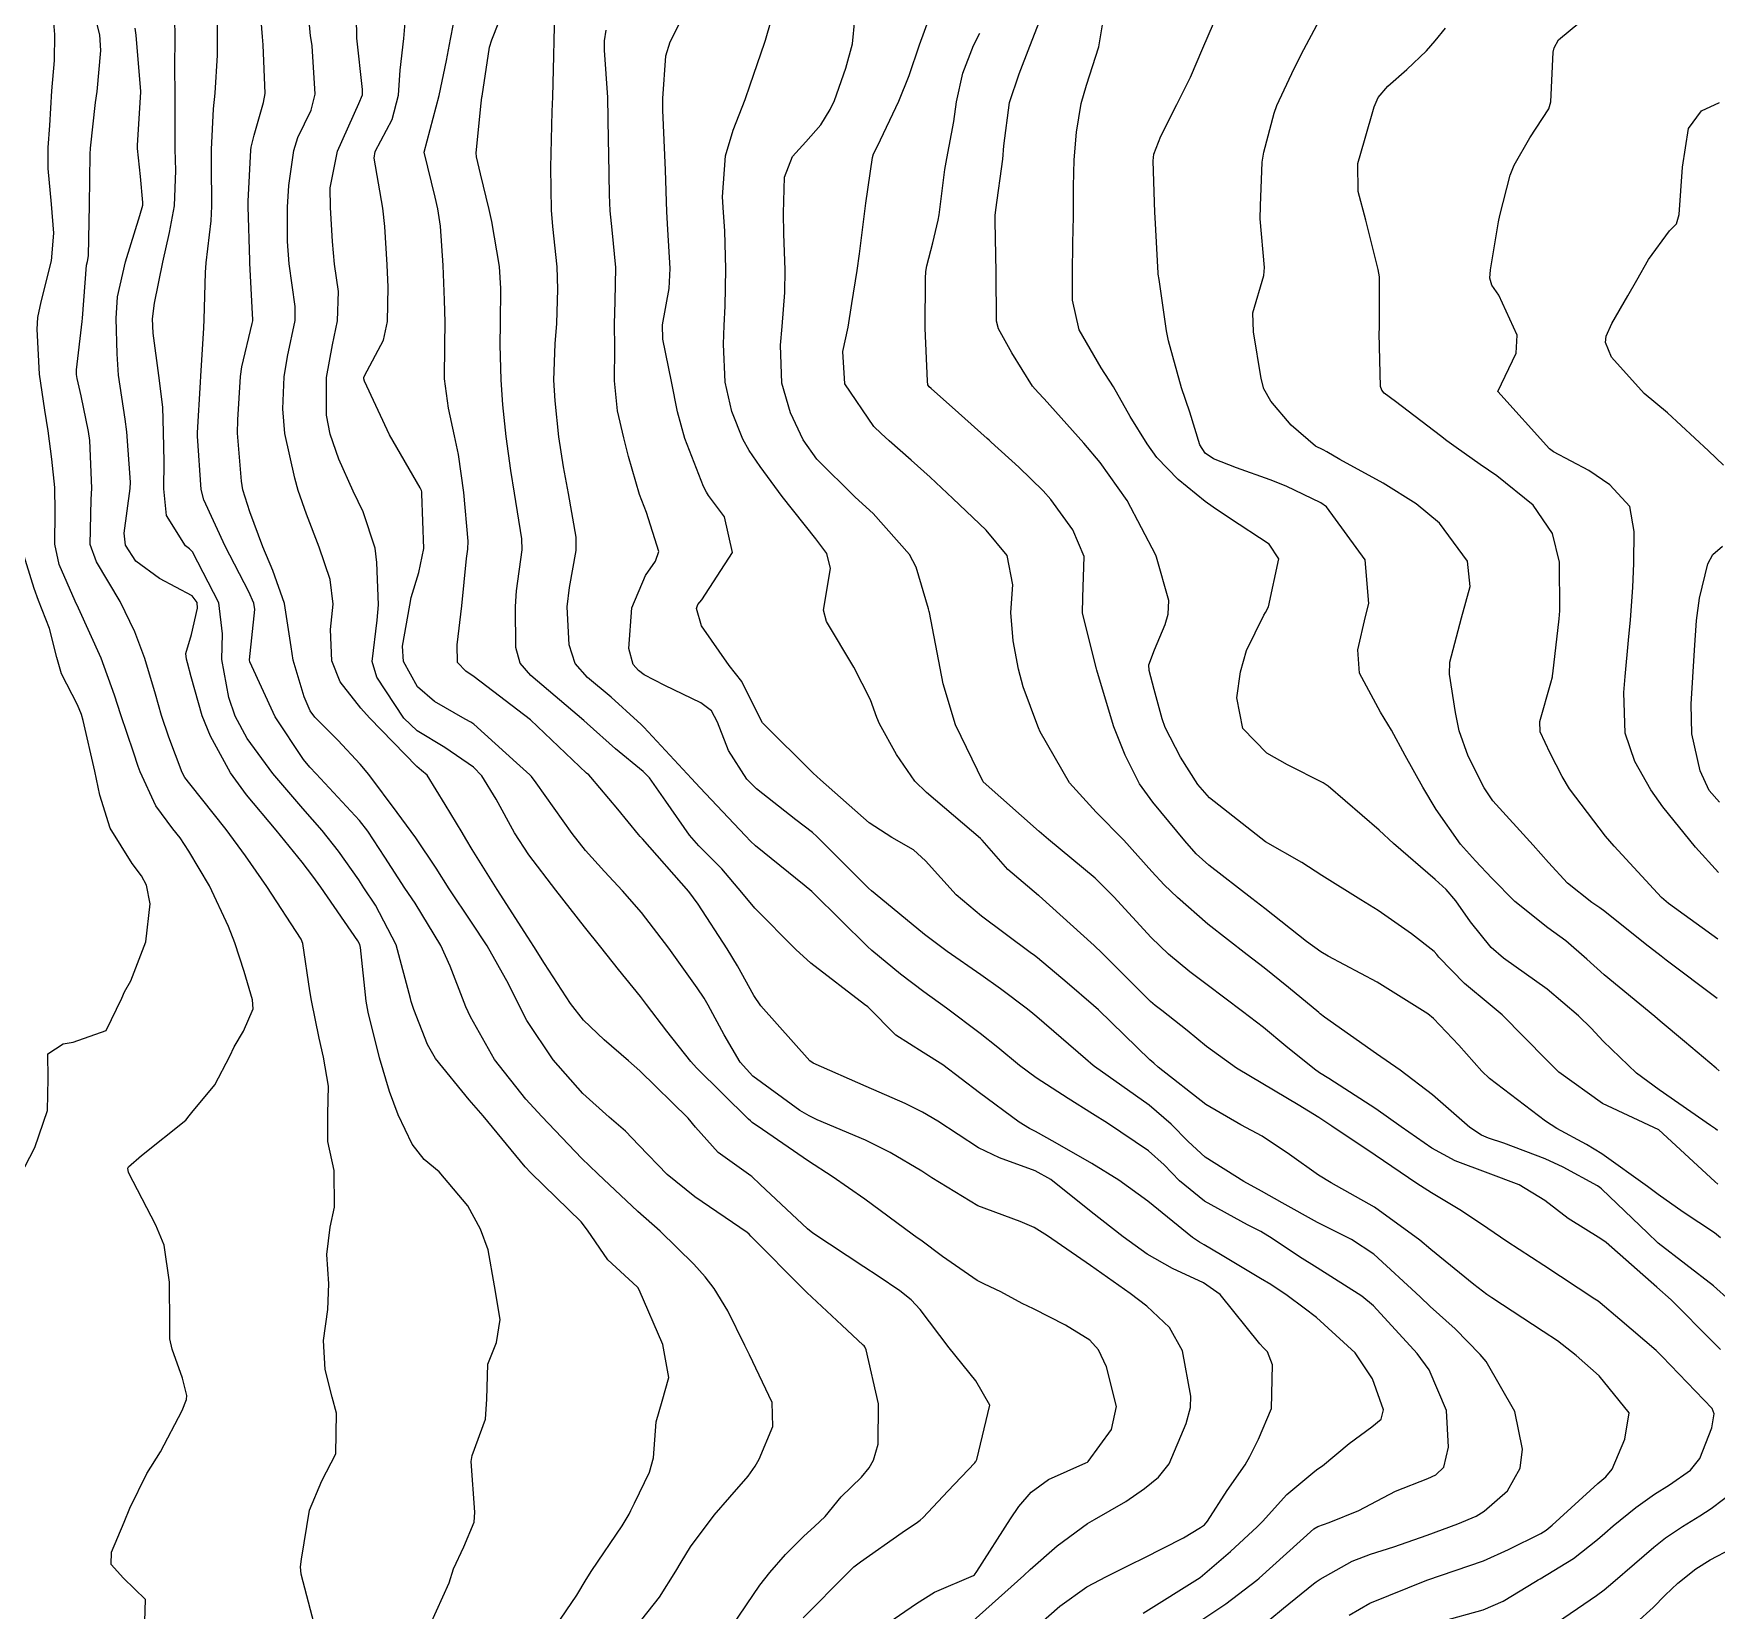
# Model space of a CAD drawing. Header units: metres. Extents: x 307586 to 320046, y 7427249 to 7434250.
# Drawn here: x 318054.5 to 318113.9, y 7431109.9 to 7431165.6 of the extents above; entities that cross this region are included whole.
import ezdxf

# ---------------------------------------------------------------- set-up
doc = ezdxf.new("R2010")
doc.units = ezdxf.units.M
doc.header["$MEASUREMENT"] = 0
doc.layers.add('Curvas de Nivel 1m', color=11, linetype='Continuous')
doc.layers.add('Curvas de Nivel 5m', color=15, linetype='Continuous')

msp = doc.modelspace()

# ---------------------------------------------------------------- linework, layer by layer
at = {"layer": 'Curvas de Nivel 1m', "flags": 128}
for points, elevation in [([(318064.44, 7431109.423), (318063.98, 7431111.168), (318063.958, 7431111.428), (318064, 7431111.701), (318064.28, 7431113.432), (318064.717, 7431114.467), (318065.209, 7431115.418), (318065.228, 7431116.859), (318065.08, 7431117.421), (318064.838, 7431118.394), (318064.771, 7431119.426), (318064.926, 7431120.516), (318064.965, 7431121.423), (318064.892, 7431122.463), (318065.005, 7431123.423), (318065.16, 7431124.134), (318065.145, 7431125.421), (318064.932, 7431126.453), (318064.929, 7431127.425), (318064.954, 7431128.399), (318064.773, 7431129.428), (318064.62, 7431130.101), (318064.351, 7431131.434), (318064.297, 7431131.766), (318064.047, 7431133.439), (318063.985, 7431133.599), (318062.778, 7431135.452), (318062.024, 7431136.539), (318061.343, 7431137.467), (318060.057, 7431139.076), (318059.881, 7431139.303), (318059.789, 7431139.484), (318059.308, 7431140.728), (318059.049, 7431141.496), (318058.839, 7431142.248), (318058.47, 7431143.504), (318058.117, 7431144.453), (318057.597, 7431145.515), (318056.756, 7431146.915), (318056.534, 7431147.526), (318056.571, 7431149.124), (318056.596, 7431149.526), (318056.522, 7431151.203), (318056.481, 7431151.527), (318056.215, 7431152.777), (318056.078, 7431153.388), (318056.054, 7431153.533), (318056.056, 7431153.702), (318056.251, 7431155.406), (318056.264, 7431155.519), (318056.41, 7431157.39), (318056.436, 7431157.528), (318056.473, 7431157.726), (318056.512, 7431159.528), (318056.536, 7431161.311), (318056.55, 7431161.528), (318056.728, 7431163.137), (318056.778, 7431163.526), (318056.918, 7431164.971), (318056.872, 7431165.525), (318056.392, 7431167.44)], 752), ([(318081.707, 7431109.625), (318083.269, 7431111.205), (318083.502, 7431111.426), (318083.727, 7431111.604), (318085.207, 7431112.647), (318085.741, 7431113.005), (318085.837, 7431113.074), (318085.943, 7431113.168), (318086.818, 7431114.099), (318087.772, 7431115.106), (318087.79, 7431115.133), (318087.804, 7431115.15), (318087.845, 7431115.221), (318088.294, 7431117.142), (318087.806, 7431117.997), (318086.86, 7431119.16), (318085.836, 7431120.521), (318085.524, 7431120.859), (318085.12, 7431121.181), (318084.354, 7431121.699), (318083.851, 7431122.025), (318082.048, 7431123.218), (318081.865, 7431123.364), (318080.188, 7431124.937), (318079.892, 7431125.212), (318079.857, 7431125.241), (318078.705, 7431126.062), (318077.91, 7431126.962), (318077.65, 7431127.273), (318075.938, 7431128.94), (318075.545, 7431129.296), (318074.677, 7431130.036), (318073.957, 7431130.731), (318073.492, 7431131.325), (318072.579, 7431132.732), (318072.196, 7431133.338), (318071.988, 7431133.67), (318070.902, 7431135.351), (318070.027, 7431136.757), (318069.803, 7431137.136), (318069.667, 7431137.365), (318069.073, 7431138.349), (318068.428, 7431139.385), (318068.233, 7431139.556), (318068.066, 7431139.692), (318066.397, 7431141.407), (318066.086, 7431141.755), (318065.362, 7431142.688), (318065.066, 7431143.426), (318065.021, 7431144.525), (318065.116, 7431145.425), (318065.012, 7431146.297), (318064.616, 7431147.433), (318064.17, 7431148.598), (318063.883, 7431149.443), (318063.757, 7431149.875), (318063.404, 7431151.448), (318063.336, 7431152.324), (318063.389, 7431153.448), (318063.506, 7431154.175), (318063.769, 7431155.445), (318063.772, 7431155.931), (318063.565, 7431157.447), (318063.506, 7431158.226), (318063.502, 7431159.448), (318063.547, 7431160.211), (318063.726, 7431161.446), (318063.864, 7431161.908), (318064.337, 7431162.864), (318064.484, 7431163.438), (318064.369, 7431165.146), (318064.322, 7431165.441), (318064.317, 7431165.497), (318064.137, 7431167.443)], 757), ([(318079.14, 7431109.248), (318079.711, 7431110.085), (318080.173, 7431110.781), (318080.527, 7431111.232), (318081.09, 7431111.866), (318081.736, 7431112.518), (318082.106, 7431112.85), (318082.48, 7431113.213), (318083.053, 7431113.907), (318083.764, 7431114.601), (318084.041, 7431114.924), (318084.187, 7431115.194), (318084.353, 7431115.766), (318084.364, 7431117.191), (318083.931, 7431119.089), (318083.881, 7431119.199), (318083.856, 7431119.232), (318083.824, 7431119.26), (318083.078, 7431119.96), (318081.842, 7431121.116), (318081.734, 7431121.221), (318079.862, 7431123.11), (318079.799, 7431123.178), (318079.727, 7431123.242), (318077.881, 7431124.493), (318076.909, 7431125.28), (318075.903, 7431126.326), (318075.43, 7431126.819), (318074.854, 7431127.306), (318073.925, 7431128.14), (318072.884, 7431129.331), (318071.957, 7431130.722), (318071.633, 7431131.343), (318071.303, 7431132.013), (318070.551, 7431133.354), (318069.995, 7431134.195), (318069.206, 7431135.372), (318068.746, 7431136.104), (318068.031, 7431137.168), (318067.867, 7431137.392), (318067.373, 7431138.067), (318066.375, 7431139.407), (318066.067, 7431139.777), (318065.277, 7431140.624), (318064.473, 7431141.434), (318064.307, 7431141.658), (318064.09, 7431142.151), (318063.699, 7431143.444), (318063.636, 7431143.919), (318063.397, 7431145.447), (318062.981, 7431146.615), (318062.633, 7431147.455), (318062.171, 7431148.691), (318061.929, 7431149.463), (318061.88, 7431149.769), (318061.743, 7431151.465), (318061.744, 7431151.929), (318061.843, 7431153.464), (318061.887, 7431153.804), (318062.251, 7431155.334), (318062.277, 7431155.435), (318062.278, 7431155.46), (318062.257, 7431155.897), (318062.175, 7431157.461), (318062.17, 7431157.566), (318062.111, 7431159.462), (318062.115, 7431159.652), (318062.21, 7431161.461), (318062.224, 7431161.561), (318062.328, 7431161.985), (318062.658, 7431163.138), (318062.716, 7431163.456), (318062.649, 7431165.177), (318062.625, 7431165.457), (318062.468, 7431167.384)], 756), ([(318084.323, 7431109.184), (318085.713, 7431110.141), (318086.349, 7431110.531), (318087.723, 7431111.126), (318087.754, 7431111.15), (318087.841, 7431111.265), (318089.033, 7431113.131), (318089.32, 7431113.556), (318089.757, 7431114.065), (318090.364, 7431114.514), (318091.689, 7431115.101), (318091.749, 7431115.125), (318091.773, 7431115.152), (318092.592, 7431116.285), (318092.765, 7431117.09), (318092.419, 7431118.489), (318092.139, 7431119.097), (318091.826, 7431119.438), (318090.972, 7431119.968), (318089.837, 7431120.54), (318089.439, 7431120.726), (318088.685, 7431121.137), (318088.108, 7431121.408), (318087.847, 7431121.543), (318086.624, 7431122.394), (318085.861, 7431122.966), (318085.738, 7431123.048), (318085.556, 7431123.175), (318083.881, 7431124.408), (318082.734, 7431125.212), (318081.898, 7431125.757), (318080.27, 7431126.875), (318079.912, 7431127.124), (318079.846, 7431127.175), (318079.78, 7431127.242), (318077.94, 7431129.056), (318077.74, 7431129.272), (318076.892, 7431130.342), (318076.18, 7431131.288), (318075.966, 7431131.568), (318075.193, 7431132.52), (318074.569, 7431133.311), (318073.994, 7431134.032), (318072.976, 7431135.33), (318072.025, 7431136.577), (318071.513, 7431137.345), (318070.866, 7431138.537), (318070.364, 7431139.357), (318070.066, 7431139.673), (318069.06, 7431140.362), (318068.079, 7431140.956), (318067.615, 7431141.395), (318066.656, 7431142.846), (318066.49, 7431143.406), (318066.664, 7431144.865), (318066.713, 7431145.404), (318066.657, 7431146.896), (318066.602, 7431147.406), (318066.172, 7431148.682), (318065.826, 7431149.415), (318065.317, 7431150.546), (318065.005, 7431151.428), (318064.876, 7431152.097), (318064.88, 7431153.43), (318065.089, 7431154.578), (318065.273, 7431155.425), (318065.3, 7431156.461), (318065.166, 7431157.427), (318065.087, 7431158.23), (318065.015, 7431159.429), (318065.005, 7431160.125), (318065.273, 7431161.426), (318066.027, 7431163.102), (318066.153, 7431163.413), (318066.155, 7431163.604), (318065.952, 7431165.416), (318065.922, 7431166.95)], 758), ([(318113.996, 7431124.941), (318113.895, 7431125.033), (318111.913, 7431126.86), (318109.927, 7431127.791), (318108.385, 7431128.903), (318108.158, 7431129.12), (318107.947, 7431129.339), (318106.387, 7431130.926), (318105.968, 7431131.28), (318105.061, 7431132.026), (318104.151, 7431132.957), (318104.08, 7431133.054), (318103.986, 7431133.158), (318103.186, 7431133.778), (318102.007, 7431134.606), (318101.398, 7431134.986), (318100.021, 7431135.839), (318099.314, 7431136.299), (318098.033, 7431137.03), (318096.056, 7431138.585), (318095.637, 7431139.056), (318095.029, 7431140.023), (318094.494, 7431141.074), (318094.385, 7431141.375), (318094.096, 7431142.412), (318093.919, 7431143.082), (318093.911, 7431143.277), (318094.114, 7431143.807), (318094.49, 7431144.712), (318094.59, 7431145.073), (318094.622, 7431145.557), (318094.187, 7431147.079), (318094.154, 7431147.154), (318093.142, 7431149.09), (318092.196, 7431150.425), (318091.615, 7431151.106), (318090.219, 7431152.681), (318090, 7431152.902), (318089.804, 7431153.126), (318089.075, 7431154.303), (318088.605, 7431155.145), (318088.534, 7431155.424), (318088.519, 7431157.146), (318088.492, 7431158.955), (318088.489, 7431159.147), (318088.508, 7431159.35), (318088.755, 7431161.144), (318088.79, 7431161.606), (318088.994, 7431163.14), (318089.336, 7431164.157), (318089.707, 7431165.13), (318090.391, 7431166.897)], 769), ([(318113.973, 7431131.503), (318112.171, 7431132.858), (318111.994, 7431132.991), (318111.432, 7431133.432), (318110.01, 7431134.574), (318109.831, 7431134.703), (318109.554, 7431134.887), (318108.695, 7431135.575), (318108.027, 7431136.303), (318107.48, 7431136.916), (318106.056, 7431138.475), (318105.749, 7431138.935), (318105.188, 7431140.057), (318104.864, 7431140.948), (318104.738, 7431141.595), (318104.523, 7431142.954), (318104.536, 7431143.38), (318104.955, 7431144.948), (318105.253, 7431146.052), (318105.164, 7431146.945), (318104.173, 7431148.288), (318103.347, 7431148.968), (318102.19, 7431149.694), (318100.656, 7431150.538), (318100.201, 7431150.802), (318100.069, 7431150.869), (318099.791, 7431151.006), (318098.942, 7431151.751), (318098.219, 7431152.59), (318097.966, 7431153.033), (318097.872, 7431153.39), (318097.612, 7431155.036), (318097.58, 7431155.717), (318097.967, 7431157.033), (318097.999, 7431157.311), (318097.848, 7431159.035), (318097.855, 7431159.487), (318097.914, 7431161.034), (318097.968, 7431161.392), (318098.34, 7431162.769), (318098.433, 7431163.029), (318099.042, 7431164.34), (318099.387, 7431165.015), (318100.392, 7431166.924)], 772), ([(318114.024, 7431135.948), (318113.216, 7431136.848), (318112.054, 7431138.267), (318111.632, 7431138.864), (318111.071, 7431139.872), (318110.734, 7431140.873), (318110.677, 7431142.301), (318110.733, 7431142.874), (318110.848, 7431144.15), (318110.911, 7431144.872), (318111.004, 7431146.012), (318111.032, 7431146.871), (318111.052, 7431147.989), (318110.899, 7431148.873), (318110.191, 7431149.642), (318109.449, 7431150.145), (318108.202, 7431150.806), (318108.059, 7431150.911), (318106.233, 7431152.93), (318106.885, 7431154.285), (318106.913, 7431154.923), (318106.267, 7431156.335), (318106.023, 7431156.686), (318105.949, 7431156.935), (318105.978, 7431157.233), (318106.26, 7431158.931), (318106.305, 7431159.151), (318106.674, 7431160.572), (318106.81, 7431160.925), (318107.366, 7431161.891), (318108.03, 7431162.913), (318108.104, 7431163.164), (318108.185, 7431164.912), (318108.218, 7431165.068), (318108.377, 7431165.357), (318110.223, 7431166.892)], 774), ([(318058.466, 7431109.498), (318058.488, 7431110.281), (318057.716, 7431111.033), (318057.276, 7431111.514), (318057.29, 7431111.951), (318057.738, 7431113.009), (318057.931, 7431113.507), (318058.536, 7431114.724), (318059.016, 7431115.491), (318059.788, 7431116.947), (318059.935, 7431117.335), (318059.945, 7431117.478), (318059.799, 7431118.097), (318059.436, 7431119.112), (318059.354, 7431119.487), (318059.349, 7431119.958), (318059.337, 7431121.488), (318059.151, 7431122.786), (318058.859, 7431123.495), (318057.891, 7431125.356), (318057.862, 7431125.51), (318057.872, 7431125.531), (318057.893, 7431125.552), (318058.345, 7431125.951), (318059.91, 7431127.2), (318060.029, 7431127.361), (318060.12, 7431127.478), (318060.941, 7431128.452), (318061.469, 7431129.465), (318061.62, 7431129.79), (318061.952, 7431130.351), (318062.286, 7431131.13), (318062.268, 7431131.457), (318061.973, 7431132.452), (318061.639, 7431133.463), (318061.419, 7431134.039), (318060.744, 7431135.473), (318060.025, 7431136.708), (318059.719, 7431137.174), (318059.455, 7431137.489), (318058.849, 7431138.302), (318058.301, 7431139.506), (318058.236, 7431139.688), (318058.063, 7431140.193), (318057.62, 7431141.515), (318057.392, 7431142.215), (318056.925, 7431143.522), (318056.129, 7431145.279), (318056.012, 7431145.532), (318055.437, 7431146.831), (318055.289, 7431147.543), (318055.302, 7431148.681), (318055.29, 7431149.543), (318055.184, 7431150.549), (318055.055, 7431151.547), (318054.934, 7431152.273), (318054.752, 7431153.552), (318054.67, 7431155.131), (318054.691, 7431155.553), (318054.808, 7431156.102), (318055.176, 7431157.546), (318055.257, 7431158.52), (318055.167, 7431159.547), (318055.056, 7431160.805), (318055.054, 7431161.549), (318055.111, 7431162.329), (318055.183, 7431163.547), (318055.276, 7431164.629), (318055.292, 7431165.546), (318055.22, 7431166.386)], 751), ([(318072.967, 7431109.321), (318073.714, 7431110.434), (318074.047, 7431110.979), (318074.249, 7431111.305), (318075.317, 7431112.873), (318075.565, 7431113.293), (318075.621, 7431113.416), (318075.749, 7431113.679), (318076.282, 7431114.768), (318076.423, 7431115.284), (318076.513, 7431116.555), (318076.731, 7431117.281), (318076.962, 7431118.122), (318076.751, 7431119.281), (318075.919, 7431121.212), (318075.868, 7431121.29), (318075.843, 7431121.314), (318074.813, 7431122.266), (318074.097, 7431123.316), (318073.867, 7431123.612), (318072.09, 7431125.338), (318071.895, 7431125.554), (318070.409, 7431127.355), (318069.921, 7431127.924), (318068.733, 7431129.378), (318068.442, 7431129.877), (318067.96, 7431131.117), (318067.874, 7431131.391), (318067.85, 7431131.505), (318067.341, 7431133.396), (318066.608, 7431134.8), (318066.201, 7431135.408), (318066.016, 7431135.688), (318065.306, 7431136.701), (318064.732, 7431137.43), (318064.044, 7431138.212), (318062.981, 7431139.451), (318062.075, 7431140.681), (318061.653, 7431141.464), (318061.427, 7431142.129), (318061.19, 7431143.469), (318061.211, 7431144.374), (318061.079, 7431145.471), (318060.151, 7431147.271), (318060.048, 7431147.378), (318059.904, 7431147.484), (318059.232, 7431148.557), (318059.133, 7431149.496), (318059.146, 7431150.455), (318059.125, 7431151.496), (318059.096, 7431152.381), (318058.959, 7431153.499), (318058.758, 7431154.989), (318058.741, 7431155.503), (318058.807, 7431156.05), (318059.106, 7431157.497), (318059.341, 7431158.546), (318059.509, 7431159.492), (318059.561, 7431160.741), (318059.535, 7431161.492), (318059.533, 7431162.69), (318059.539, 7431163.492), (318059.53, 7431164.318), (318059.539, 7431165.493), (318059.516, 7431166.625)], 754), ([(318093.71, 7431109.794), (318095.723, 7431111.05), (318096.8, 7431111.971), (318097.741, 7431112.839), (318097.921, 7431113.027), (318098.788, 7431113.984), (318099.77, 7431114.813), (318099.882, 7431114.888), (318100.045, 7431114.997), (318100.987, 7431115.782), (318101.787, 7431116.373), (318102.116, 7431116.65), (318102.193, 7431116.976), (318101.809, 7431118.069), (318101.198, 7431118.986), (318099.835, 7431120.238), (318099.401, 7431120.569), (318098.797, 7431121.016), (318098.217, 7431121.395), (318097.849, 7431121.616), (318096.441, 7431122.46), (318095.86, 7431122.806), (318095.705, 7431122.896), (318095.459, 7431123.056), (318093.882, 7431124.341), (318092.851, 7431125.09), (318091.899, 7431125.673), (318090.607, 7431126.411), (318089.91, 7431126.803), (318089.7, 7431126.913), (318089.339, 7431127.129), (318087.928, 7431128.174), (318086.634, 7431129.163), (318085.947, 7431129.598), (318084.977, 7431130.209), (318083.986, 7431131.2), (318083.872, 7431131.293), (318081.978, 7431132.747), (318081.455, 7431133.225), (318080.005, 7431134.695), (318079.542, 7431135.247), (318078.84, 7431136.077), (318078.029, 7431136.889), (318077.697, 7431137.273), (318076.859, 7431138.474), (318076.278, 7431139.288), (318076.065, 7431139.51), (318075.083, 7431140.315), (318074.082, 7431141.215), (318073.961, 7431141.321), (318072.099, 7431142.904), (318071.713, 7431143.344), (318071.565, 7431143.891), (318071.552, 7431145.346), (318071.587, 7431145.897), (318071.784, 7431147.344), (318071.774, 7431147.729), (318071.515, 7431149.347), (318071.391, 7431150.148), (318071.218, 7431151.35), (318071.103, 7431152.462), (318071.052, 7431153.352), (318071.013, 7431154.58), (318071.021, 7431155.352), (318071.04, 7431156.577), (318070.986, 7431157.353), (318070.714, 7431158.939), (318070.624, 7431159.357), (318070.316, 7431160.623), (318070.176, 7431161.217), (318070.163, 7431161.362), (318070.34, 7431163.112), (318070.368, 7431163.334), (318070.373, 7431163.36), (318070.635, 7431165.091), (318070.718, 7431165.357), (318071.193, 7431166.543)], 761), ([(318095.708, 7431109.511), (318096.631, 7431110.123), (318097.722, 7431110.96), (318097.803, 7431111.029), (318099.741, 7431112.769), (318099.884, 7431112.856), (318100.279, 7431112.995), (318101.32, 7431113.414), (318101.753, 7431113.647), (318102.624, 7431114.107), (318103.767, 7431114.554), (318104.045, 7431114.679), (318104.327, 7431114.952), (318104.489, 7431115.658), (318104.424, 7431116.951), (318103.814, 7431118.386), (318103.38, 7431118.964), (318101.84, 7431120.642), (318101.432, 7431120.984), (318099.853, 7431121.986), (318099.226, 7431122.379), (318098.269, 7431123.024), (318097.867, 7431123.271), (318097.394, 7431123.511), (318095.882, 7431124.348), (318094.992, 7431125.064), (318094.449, 7431125.622), (318093.903, 7431126.122), (318092.458, 7431127.095), (318091.918, 7431127.431), (318091.061, 7431127.973), (318089.937, 7431128.699), (318089.35, 7431129.129), (318088.578, 7431129.769), (318087.954, 7431130.268), (318086.763, 7431131.162), (318085.969, 7431131.733), (318085.15, 7431132.357), (318084.131, 7431133.198), (318083.985, 7431133.334), (318082.075, 7431135.219), (318082.013, 7431135.277), (318081.739, 7431135.499), (318080.029, 7431136.888), (318079.849, 7431137.061), (318079.67, 7431137.245), (318078.058, 7431138.952), (318077.767, 7431139.273), (318076.081, 7431141.085), (318075.975, 7431141.185), (318075.857, 7431141.293), (318074.93, 7431142.146), (318074.098, 7431142.834), (318073.654, 7431143.324), (318073.451, 7431143.989), (318073.381, 7431145.328), (318073.453, 7431146.014), (318073.692, 7431147.325), (318073.689, 7431147.796), (318073.422, 7431149.328), (318073.243, 7431150.279), (318073.084, 7431151.331), (318072.948, 7431152.6), (318072.908, 7431153.333), (318072.958, 7431154.617), (318073.011, 7431155.332), (318073.05, 7431156.547), (318073.019, 7431157.333), (318072.872, 7431158.756), (318072.823, 7431159.335), (318072.804, 7431160.849), (318072.809, 7431161.335), (318072.848, 7431162.825), (318072.87, 7431163.335), (318072.911, 7431164.788), (318072.912, 7431165.335), (318072.951, 7431166.771)], 762), ([(318114.428, 7431120.831), (318113.851, 7431121.352), (318111.899, 7431122.86), (318111.873, 7431122.882), (318111.528, 7431123.212), (318109.892, 7431124.779), (318109.837, 7431124.826), (318109.749, 7431124.882), (318108.541, 7431125.542), (318107.902, 7431125.837), (318106.446, 7431126.387), (318105.909, 7431126.57), (318105.651, 7431126.675), (318105.247, 7431126.94), (318103.93, 7431128.094), (318102.78, 7431128.972), (318101.949, 7431129.541), (318100.114, 7431130.846), (318099.963, 7431130.96), (318099.94, 7431130.977), (318099.914, 7431131.001), (318098.843, 7431131.889), (318097.978, 7431132.579), (318097.387, 7431133.036), (318095.999, 7431134.129), (318094.918, 7431135.066), (318094.458, 7431135.514), (318094.022, 7431135.987), (318093.034, 7431137.09), (318092.048, 7431138.075), (318091.109, 7431139.11), (318090.081, 7431140.921), (318090.02, 7431141.059), (318089.988, 7431141.121), (318089.476, 7431142.509), (318089.316, 7431143.132), (318089.124, 7431144.129), (318089.038, 7431145.136), (318089.116, 7431146.109), (318088.91, 7431147.139), (318088.166, 7431148.034), (318086.996, 7431149.162), (318086.19, 7431149.915), (318085.525, 7431150.508), (318084.748, 7431151.192), (318084.459, 7431151.45), (318084.208, 7431151.695), (318083.179, 7431153.21), (318083.103, 7431154.348), (318083.291, 7431155.21), (318083.426, 7431156.044), (318083.612, 7431157.207), (318083.692, 7431157.795), (318083.874, 7431159.204), (318083.926, 7431159.585), (318084.157, 7431161.202), (318084.195, 7431161.33), (318084.327, 7431161.595), (318085.08, 7431163.189), (318085.448, 7431164.092), (318085.816, 7431165.178), (318086.389, 7431166.752)], 767), ([(318114.045, 7431128.94), (318113.945, 7431129.038), (318112.819, 7431129.987), (318111.961, 7431130.705), (318111.777, 7431130.862), (318109.985, 7431132.334), (318109.375, 7431132.889), (318108.634, 7431133.535), (318108.004, 7431133.99), (318106.833, 7431134.922), (318106.021, 7431135.746), (318105.447, 7431136.358), (318104.914, 7431136.947), (318104.051, 7431138.172), (318103.581, 7431138.965), (318102.963, 7431140.082), (318102.476, 7431140.976), (318102.089, 7431141.614), (318101.348, 7431142.988), (318101.292, 7431143.812), (318101.561, 7431144.986), (318101.676, 7431145.446), (318101.546, 7431146.986), (318100.181, 7431148.861), (318099.984, 7431149.003), (318098.76, 7431149.593), (318098.191, 7431149.815), (318097.003, 7431150.234), (318096.198, 7431150.561), (318095.904, 7431150.758), (318095.708, 7431151.057), (318095.354, 7431152.202), (318095.068, 7431153.067), (318094.603, 7431154.719), (318094.539, 7431155.076), (318094.504, 7431155.324), (318094.271, 7431156.89), (318094.245, 7431157.08), (318094.242, 7431157.112), (318094.132, 7431159.082), (318094.125, 7431159.261), (318094.06, 7431161.083), (318094.094, 7431161.314), (318094.332, 7431161.948), (318094.896, 7431163.072), (318095.387, 7431164.035), (318095.82, 7431165.058), (318096.386, 7431166.368)], 771), ([(318068.537, 7431109.377), (318069.21, 7431110.86), (318069.361, 7431111.365), (318069.731, 7431112.138), (318070.09, 7431113.006), (318070.122, 7431113.356), (318069.983, 7431115.145), (318070.022, 7431115.358), (318070.491, 7431116.647), (318070.538, 7431117.353), (318070.58, 7431118.584), (318070.88, 7431119.349), (318071.01, 7431120.169), (318070.807, 7431121.35), (318070.582, 7431122.626), (318070.317, 7431123.355), (318069.875, 7431124.175), (318068.854, 7431125.376), (318068.333, 7431125.82), (318067.903, 7431126.354), (318067.404, 7431127.395), (318067.106, 7431128.218), (318066.752, 7431129.402), (318066.353, 7431131.012), (318066.285, 7431131.407), (318066.085, 7431133.306), (318066.057, 7431133.409), (318065.985, 7431133.538), (318064.674, 7431135.43), (318064.4, 7431135.818), (318064.022, 7431136.314), (318063.101, 7431137.449), (318062.051, 7431138.688), (318061.491, 7431139.466), (318060.782, 7431140.767), (318060.488, 7431141.476), (318060.097, 7431142.862), (318059.976, 7431143.357), (318059.942, 7431143.482), (318059.908, 7431143.681), (318060.116, 7431144.359), (318060.329, 7431145.279), (318060.311, 7431145.478), (318060.135, 7431145.714), (318058.979, 7431146.335), (318058.147, 7431146.94), (318057.783, 7431147.514), (318057.735, 7431147.936), (318057.949, 7431149.512), (318057.959, 7431149.729), (318057.832, 7431151.514), (318057.769, 7431151.953), (318057.538, 7431153.517), (318057.492, 7431154.259), (318057.45, 7431155.518), (318057.496, 7431156.282), (318057.781, 7431157.515), (318058.289, 7431159.155), (318058.39, 7431159.509), (318058.397, 7431159.611), (318058.308, 7431160.522), (318058.202, 7431161.511), (318058.203, 7431161.632), (318058.33, 7431163.51), (318058.325, 7431163.528), (318058.161, 7431165.512), (318058.125, 7431165.763)], 753), ([(318087.707, 7431109.52), (318089.503, 7431111.123), (318089.725, 7431111.334), (318090.671, 7431112.173), (318091.741, 7431112.957), (318091.829, 7431113.012), (318091.999, 7431113.097), (318093.104, 7431113.735), (318093.76, 7431114.199), (318094.248, 7431114.591), (318094.633, 7431115.067), (318095.224, 7431116.495), (318095.379, 7431117.056), (318095.399, 7431117.456), (318095.096, 7431119.061), (318094.644, 7431119.881), (318093.838, 7431120.637), (318093.255, 7431121.086), (318091.853, 7431122.067), (318090.339, 7431123.115), (318089.867, 7431123.418), (318089.368, 7431123.63), (318087.878, 7431124.179), (318086.248, 7431125.166), (318085.895, 7431125.4), (318084.777, 7431126.062), (318083.906, 7431126.5), (318082.208, 7431127.217), (318081.915, 7431127.352), (318081.592, 7431127.55), (318079.936, 7431128.76), (318079.479, 7431129.247), (318078.916, 7431130.219), (318078.359, 7431131.264), (318078.214, 7431131.515), (318077.969, 7431131.879), (318076.962, 7431133.28), (318076.002, 7431134.537), (318075.333, 7431135.3), (318074.692, 7431135.983), (318074.027, 7431136.732), (318073.556, 7431137.325), (318072.283, 7431139.114), (318072.118, 7431139.339), (318072.063, 7431139.396), (318071.593, 7431139.82), (318070.081, 7431141.188), (318069.979, 7431141.259), (318069.781, 7431141.365), (318068.695, 7431141.987), (318068.094, 7431142.504), (318067.593, 7431143.395), (318067.562, 7431143.944), (318067.821, 7431145.393), (318067.869, 7431145.659), (318068.144, 7431146.542), (318068.311, 7431147.388), (318068.249, 7431149.322), (318068.242, 7431149.389), (318068.232, 7431149.438), (318068.184, 7431149.535), (318067.108, 7431151.401), (318066.222, 7431153.297), (318066.197, 7431153.385), (318066.197, 7431153.41), (318066.2, 7431153.433), (318066.224, 7431153.483), (318066.894, 7431154.753), (318067.036, 7431155.402), (318067.052, 7431156.616), (318067.021, 7431157.403), (318066.941, 7431158.756), (318066.872, 7431159.404), (318066.559, 7431161.169), (318066.603, 7431161.407), (318067.201, 7431162.535), (318067.426, 7431163.399), (318067.477, 7431164.278), (318067.615, 7431165.398), (318067.665, 7431166.112)], 759), ([(318097.704, 7431109.175), (318098.664, 7431109.967), (318099.721, 7431110.832), (318099.818, 7431110.903), (318099.957, 7431110.998), (318101.087, 7431111.629), (318101.732, 7431111.878), (318102.566, 7431112.14), (318103.739, 7431112.549), (318104.823, 7431112.944), (318105.463, 7431113.218), (318105.75, 7431113.392), (318106.574, 7431114.113), (318107.018, 7431114.918), (318107.107, 7431115.589), (318106.839, 7431116.92), (318105.819, 7431118.678), (318105.612, 7431118.933), (318104.724, 7431119.838), (318103.84, 7431120.628), (318103.486, 7431120.964), (318101.858, 7431122.467), (318101.062, 7431122.988), (318099.872, 7431123.587), (318098.614, 7431124.287), (318097.888, 7431124.699), (318097.27, 7431125.036), (318095.901, 7431125.893), (318095.295, 7431126.447), (318094.695, 7431127.068), (318093.923, 7431127.734), (318091.995, 7431129.099), (318091.943, 7431129.139), (318091.674, 7431129.375), (318089.96, 7431130.852), (318089.815, 7431130.976), (318089.627, 7431131.125), (318088.673, 7431131.842), (318087.975, 7431132.337), (318086.794, 7431133.162), (318085.992, 7431133.765), (318084.253, 7431135.196), (318084.122, 7431135.307), (318084.015, 7431135.401), (318082.196, 7431137.218), (318082.035, 7431137.366), (318081.453, 7431137.814), (318080.058, 7431138.908), (318079.719, 7431139.245), (318079.073, 7431140.255), (318078.68, 7431141.261), (318078.475, 7431141.653), (318078.09, 7431141.939), (318076.826, 7431142.552), (318076.099, 7431142.931), (318075.89, 7431143.082), (318075.707, 7431143.296), (318075.551, 7431143.859), (318075.661, 7431145.297), (318076.144, 7431146.432), (318076.495, 7431146.941), (318076.607, 7431147.285), (318076.174, 7431148.665), (318075.934, 7431149.294), (318075.54, 7431150.643), (318075.378, 7431151.302), (318075.158, 7431152.251), (318075.051, 7431153.308), (318075.058, 7431154.491), (318075.05, 7431155.308), (318075.076, 7431156.123), (318075.092, 7431157.308), (318074.963, 7431158.639), (318074.898, 7431159.311), (318074.873, 7431159.876), (318074.847, 7431161.312), (318074.839, 7431161.824), (318074.809, 7431163.313), (318074.691, 7431164.992), (318074.7, 7431165.315), (318074.753, 7431165.691)], 763), ([(318100.98, 7431109.718), (318101.715, 7431110.148), (318103.723, 7431110.96), (318105.73, 7431111.648), (318106.613, 7431112.042), (318107.748, 7431112.611), (318107.934, 7431112.723), (318108.154, 7431112.904), (318109.768, 7431114.377), (318110.045, 7431114.603), (318110.273, 7431114.875), (318110.72, 7431115.935), (318110.869, 7431116.869), (318109.812, 7431118.178), (318109.002, 7431118.892), (318108.335, 7431119.41), (318107.831, 7431119.746), (318106.02, 7431120.928), (318105.845, 7431121.052), (318105.382, 7431121.404), (318103.868, 7431122.64), (318103.485, 7431122.964), (318101.88, 7431124.137), (318100.351, 7431124.995), (318099.896, 7431125.264), (318098.882, 7431125.995), (318097.909, 7431126.644), (318097.165, 7431127.037), (318095.924, 7431127.76), (318094.244, 7431129.075), (318094.083, 7431129.216), (318093.946, 7431129.339), (318092.135, 7431131.098), (318091.964, 7431131.256), (318091.03, 7431132.052), (318089.981, 7431132.932), (318089.873, 7431133.013), (318089.726, 7431133.124), (318088.002, 7431134.403), (318087.112, 7431135.159), (318086.025, 7431136.366), (318085.601, 7431136.749), (318084.835, 7431137.188), (318084.04, 7431137.704), (318082.32, 7431139.217), (318082.065, 7431139.458), (318080.275, 7431141.238), (318080.086, 7431141.594), (318079.539, 7431142.69), (318079.093, 7431143.255), (318078.124, 7431144.662), (318077.948, 7431145.272), (318077.991, 7431145.415), (318078.136, 7431145.572), (318079.217, 7431147.254), (318078.926, 7431148.504), (318078.366, 7431149.267), (318078.293, 7431149.378), (318078.186, 7431149.577), (318077.531, 7431151.277), (318077.277, 7431152.215), (318077.054, 7431153.282), (318076.753, 7431154.777), (318076.745, 7431155.285), (318076.979, 7431156.57), (318077.016, 7431157.283), (318076.925, 7431158.653), (318076.89, 7431159.284), (318076.85, 7431160.752), (318076.828, 7431161.285), (318076.755, 7431162.87), (318076.756, 7431163.286), (318076.86, 7431164.791), (318077.009, 7431165.284), (318077.468, 7431166.193)], 764), ([(318114.096, 7431119.106), (318113.828, 7431119.378), (318112.352, 7431120.855), (318111.85, 7431121.308), (318110.061, 7431122.878), (318109.874, 7431123.016), (318108.719, 7431123.736), (318107.887, 7431124.367), (318106.981, 7431124.919), (318105.897, 7431125.33), (318104.723, 7431125.769), (318103.905, 7431126.209), (318102.818, 7431126.971), (318101.922, 7431127.603), (318100.266, 7431128.669), (318099.941, 7431128.872), (318099.757, 7431129.003), (318098.754, 7431129.821), (318097.957, 7431130.47), (318097.219, 7431131.037), (318095.972, 7431131.979), (318095.364, 7431132.447), (318094.602, 7431133.071), (318093.991, 7431133.651), (318092.677, 7431135.093), (318092.019, 7431135.752), (318090.371, 7431137.117), (318090.037, 7431137.398), (318088.063, 7431139.15), (318087.085, 7431141.16), (318086.653, 7431142.609), (318086.548, 7431143.166), (318086.168, 7431145.134), (318086.158, 7431145.17), (318086.134, 7431145.262), (318085.7, 7431146.729), (318085.46, 7431147.18), (318084.174, 7431148.621), (318083.547, 7431149.206), (318082.196, 7431150.54), (318081.712, 7431151.225), (318081.258, 7431152.184), (318080.952, 7431153.233), (318080.904, 7431154.573), (318080.97, 7431155.233), (318081.064, 7431156.433), (318081.073, 7431157.232), (318081.027, 7431158.497), (318081.008, 7431159.233), (318081.047, 7431160.501), (318081.328, 7431161.23), (318081.807, 7431161.746), (318082.334, 7431162.354), (318082.666, 7431162.89), (318082.812, 7431163.215), (318083.216, 7431164.355), (318083.445, 7431165.209), (318083.531, 7431166.059)], 766), ([(318114, 7431133.597), (318112.254, 7431134.858), (318112.015, 7431135.067), (318110.34, 7431136.877), (318110.038, 7431137.231), (318108.767, 7431138.899), (318108.503, 7431139.339), (318108.075, 7431140.16), (318107.728, 7431140.914), (318107.72, 7431141.282), (318108.109, 7431142.646), (318108.158, 7431142.864), (318108.166, 7431142.909), (318108.169, 7431142.965), (318108.397, 7431144.906), (318108.425, 7431145.195), (318108.411, 7431146.906), (318108.168, 7431147.925), (318107.477, 7431148.917), (318106.193, 7431149.954), (318105.613, 7431150.355), (318104.762, 7431150.952), (318104.438, 7431151.188), (318104.207, 7431151.365), (318102.618, 7431152.577), (318102.222, 7431152.879), (318102.133, 7431152.981), (318102.095, 7431153.111), (318102.048, 7431154.982), (318102.05, 7431155.187), (318102.05, 7431156.982), (318102.013, 7431157.246), (318101.568, 7431158.987), (318101.308, 7431159.995), (318101.287, 7431160.99), (318101.52, 7431161.799), (318101.868, 7431162.985), (318102.012, 7431163.32), (318102.354, 7431163.718), (318103.026, 7431164.311), (318103.714, 7431164.967), (318104.022, 7431165.318), (318104.381, 7431165.763)], 773), ([(318114.093, 7431123.054), (318113.877, 7431123.228), (318112.775, 7431123.96), (318111.89, 7431124.58), (318111.513, 7431124.864), (318109.904, 7431126.018), (318109.359, 7431126.34), (318108.318, 7431126.904), (318107.917, 7431127.171), (318106.926, 7431127.922), (318105.939, 7431128.673), (318105.67, 7431128.934), (318104.862, 7431129.856), (318103.961, 7431130.797), (318103.765, 7431130.962), (318101.974, 7431132.071), (318100.248, 7431132.997), (318099.985, 7431133.149), (318099.48, 7431133.518), (318098.008, 7431134.682), (318097.552, 7431135.035), (318096.025, 7431136.214), (318095.585, 7431136.613), (318095.188, 7431137.063), (318094.053, 7431138.437), (318093.586, 7431139.085), (318093.072, 7431140.091), (318092.68, 7431141.094), (318092.102, 7431143.009), (318092.077, 7431143.1), (318092.063, 7431143.141), (318091.566, 7431145.106), (318091.582, 7431145.662), (318091.63, 7431147.105), (318091.225, 7431148.052), (318090.449, 7431149.117), (318090.186, 7431149.429), (318089.323, 7431150.262), (318088.351, 7431151.148), (318088.273, 7431151.218), (318088.204, 7431151.28), (318087.193, 7431152.18), (318086.222, 7431153.042), (318086.156, 7431153.105), (318086.11, 7431153.172), (318086.093, 7431153.304), (318086.016, 7431155.174), (318086.023, 7431156.926), (318086.043, 7431157.173), (318086.077, 7431157.372), (318086.288, 7431158.185), (318086.48, 7431158.988), (318086.512, 7431159.168), (318086.713, 7431160.772), (318086.783, 7431161.165), (318087.03, 7431162.469), (318087.123, 7431163.162), (318087.343, 7431164.175), (318087.721, 7431165.157), (318087.944, 7431165.588)], 768), ([(318108.121, 7431109.318), (318109.718, 7431110.42), (318109.985, 7431110.613), (318110.298, 7431110.874), (318111.063, 7431111.537), (318111.742, 7431112.126), (318112.153, 7431112.45), (318112.747, 7431112.85), (318113.368, 7431113.232), (318113.759, 7431113.488), (318115.504, 7431114.814)], 766), ([(318111.116, 7431109.458), (318111.714, 7431109.989), (318112.141, 7431110.434), (318112.593, 7431110.851), (318113.22, 7431111.356), (318113.735, 7431111.677), (318114.489, 7431112.081)], 767)]:
    msp.add_lwpolyline(points, dxfattribs=dict(at, elevation=elevation))
at = {"layer": 'Curvas de Nivel 5m', "flags": 128}
for points, elevation in [([(318075.783, 7431109.289), (318076.638, 7431110.357), (318077.214, 7431111.275), (318077.398, 7431111.601), (318077.732, 7431112.142), (318078.569, 7431113.258), (318079.117, 7431113.885), (318079.764, 7431114.632), (318080.015, 7431114.991), (318080.15, 7431115.236), (318080.632, 7431116.384), (318080.614, 7431117.232), (318079.818, 7431118.92), (318079.647, 7431119.243), (318079.048, 7431120.465), (318078.567, 7431121.259), (318078.251, 7431121.668), (318077.851, 7431122.12), (318076.654, 7431123.282), (318075.873, 7431123.973), (318074.454, 7431125.312), (318074.168, 7431125.588), (318073.898, 7431125.853), (318072.484, 7431127.334), (318071.922, 7431127.949), (318070.811, 7431129.351), (318069.958, 7431130.856), (318069.8, 7431131.201), (318069.734, 7431131.363), (318069.244, 7431132.639), (318068.919, 7431133.376), (318068.005, 7431134.861), (318067.642, 7431135.394), (318066.934, 7431136.49), (318066.333, 7431137.407), (318066.039, 7431137.785), (318064.518, 7431139.433), (318064.296, 7431139.668), (318064.068, 7431139.934), (318063.071, 7431141.45), (318062.171, 7431143.39), (318062.164, 7431143.459), (318062.35, 7431145.238), (318062.314, 7431145.458), (318062.137, 7431145.855), (318061.3, 7431147.469), (318060.545, 7431149.109), (318060.45, 7431149.477), (318060.323, 7431151.358), (318060.323, 7431151.479), (318060.431, 7431153.268), (318060.445, 7431153.478), (318060.545, 7431155.181), (318060.564, 7431155.477), (318060.612, 7431157.134), (318060.635, 7431157.476), (318060.813, 7431158.957), (318060.834, 7431159.475), (318060.819, 7431160.974), (318060.824, 7431161.475), (318060.896, 7431162.915), (318060.954, 7431163.474), (318061.026, 7431164.81), (318061.027, 7431165.473), (318061.014, 7431166.846)], 755), ([(318089.703, 7431109.097), (318090.775, 7431110.046), (318091.719, 7431110.722), (318092.415, 7431111.093), (318093.293, 7431111.519), (318093.729, 7431111.738), (318095.138, 7431112.46), (318095.741, 7431112.82), (318095.873, 7431112.917), (318095.981, 7431113.048), (318096.673, 7431114.127), (318097.317, 7431115.035), (318097.483, 7431115.326), (318097.782, 7431115.942), (318098.244, 7431117.023), (318098.275, 7431118.564), (318098.106, 7431119.026), (318097.961, 7431119.165), (318097.826, 7431119.302), (318096.432, 7431121.044), (318095.847, 7431121.458), (318094.748, 7431121.963), (318093.857, 7431122.475), (318093.006, 7431123.089), (318091.876, 7431123.969), (318090.447, 7431125.114), (318089.896, 7431125.416), (318088.635, 7431125.874), (318087.904, 7431126.23), (318086.458, 7431127.165), (318085.918, 7431127.488), (318085.314, 7431127.788), (318083.931, 7431128.396), (318082.059, 7431129.219), (318081.944, 7431129.301), (318080.209, 7431131.238), (318079.967, 7431131.604), (318079.387, 7431132.658), (318079.028, 7431133.254), (318078.006, 7431134.831), (318077.674, 7431135.273), (318076.031, 7431137.136), (318075.958, 7431137.217), (318075.891, 7431137.292), (318075.166, 7431138.183), (318074.216, 7431139.318), (318074.139, 7431139.394), (318074.064, 7431139.458), (318072.083, 7431141.34), (318070.098, 7431142.856), (318069.797, 7431143.061), (318069.501, 7431143.369), (318069.493, 7431143.989), (318069.657, 7431145.367), (318069.824, 7431147.039), (318069.869, 7431147.364), (318069.877, 7431147.645), (318069.727, 7431149.367), (318069.54, 7431150.714), (318069.399, 7431151.372), (318069.187, 7431152.349), (318069.051, 7431153.378), (318069.054, 7431154.565), (318069.068, 7431155.378), (318069.045, 7431156.163), (318069.001, 7431157.379), (318068.904, 7431158.77), (318068.812, 7431159.382), (318068.719, 7431159.795), (318068.323, 7431161.39), (318068.859, 7431163.382), (318069.113, 7431164.627), (318069.263, 7431165.377), (318069.467, 7431166.457)], 760), ([(318104.27, 7431109.506), (318105.713, 7431109.913), (318106.42, 7431110.219), (318107.56, 7431110.912), (318107.659, 7431110.975), (318107.724, 7431111.005), (318108.901, 7431111.727), (318109.746, 7431112.394), (318110.006, 7431112.62), (318110.3, 7431112.875), (318111.102, 7431113.524), (318111.764, 7431113.994), (318112.292, 7431114.33), (318113.039, 7431114.847), (318113.366, 7431115.255), (318113.788, 7431116.335), (318113.872, 7431116.839), (318113.796, 7431117.021), (318112.039, 7431118.858), (318111.825, 7431119.065), (318110.546, 7431120.163), (318109.842, 7431120.757), (318109.771, 7431120.809), (318109.663, 7431120.883), (318107.86, 7431122.074), (318106.55, 7431122.923), (318105.877, 7431123.381), (318104.945, 7431124.005), (318103.89, 7431124.636), (318103.368, 7431124.965), (318101.903, 7431125.966), (318100.378, 7431126.995), (318099.917, 7431127.298), (318099.189, 7431127.746), (318097.935, 7431128.482), (318097.01, 7431129.039), (318095.95, 7431129.807), (318095.265, 7431130.37), (318094.367, 7431131.074), (318094.134, 7431131.247), (318093.966, 7431131.399), (318092.265, 7431133.097), (318091.987, 7431133.37), (318090.039, 7431135.12), (318090.013, 7431135.142), (318088.939, 7431136.053), (318088.032, 7431137.087), (318087.972, 7431137.151), (318086.057, 7431138.773), (318085.653, 7431139.176), (318085.004, 7431140.118), (318084.405, 7431141.195), (318084.311, 7431141.422), (318084.091, 7431142.049), (318083.496, 7431143.206), (318082.531, 7431144.812), (318082.428, 7431145.217), (318082.673, 7431146.69), (318082.549, 7431147.216), (318082.161, 7431147.736), (318080.962, 7431149.232), (318080.193, 7431150.288), (318079.803, 7431150.85), (318079.574, 7431151.249), (318079.185, 7431152.227), (318078.957, 7431153.259), (318078.893, 7431154.611), (318078.915, 7431155.26), (318078.95, 7431155.949), (318078.981, 7431157.259), (318078.947, 7431158.606), (318078.9, 7431159.261), (318078.859, 7431159.813), (318078.97, 7431161.26), (318079.234, 7431162.158), (318079.658, 7431163.25), (318079.839, 7431163.759), (318080.34, 7431165.24), (318080.374, 7431165.344), (318080.799, 7431166.826)], 765), ([(318113.986, 7431126.839), (318113.914, 7431126.895), (318113.742, 7431127.016), (318111.934, 7431128.271), (318111.127, 7431128.868), (318109.954, 7431129.995), (318109.527, 7431130.455), (318109.08, 7431130.893), (318107.977, 7431131.827), (318106.432, 7431132.926), (318105.997, 7431133.304), (318105.268, 7431134.207), (318104.75, 7431134.949), (318104.412, 7431135.349), (318104.02, 7431135.701), (318102.55, 7431136.975), (318102.04, 7431137.449), (318100.244, 7431138.998), (318100.064, 7431139.121), (318098.804, 7431139.753), (318098.074, 7431140.166), (318097.227, 7431141.039), (318097.02, 7431142.114), (318097.151, 7431143.04), (318097.358, 7431143.794), (318097.969, 7431145.032), (318098.032, 7431145.133), (318098.136, 7431145.326), (318098.499, 7431147.025), (318098.161, 7431147.542), (318096.756, 7431148.462), (318096.18, 7431148.847), (318095.902, 7431149.054), (318094.946, 7431149.824), (318094.198, 7431150.607), (318093.849, 7431151.084), (318093.247, 7431152.055), (318092.665, 7431153.096), (318092.233, 7431153.774), (318091.452, 7431155.108), (318091.218, 7431156.156), (318091.221, 7431157.111), (318091.229, 7431158.17), (318091.248, 7431159.111), (318091.256, 7431160.168), (318091.273, 7431161.11), (318091.353, 7431162.09), (318091.52, 7431163.108), (318091.712, 7431163.747), (318092.151, 7431165.102), (318092.388, 7431166.587)], 770), ([(318114.198, 7431150.333), (318113.673, 7431150.845), (318112.223, 7431152.179), (318111.404, 7431152.868), (318110.246, 7431154.148), (318110.037, 7431154.67), (318110.061, 7431154.883), (318110.257, 7431155.332), (318110.828, 7431156.314), (318111.139, 7431156.871), (318111.556, 7431157.596), (318112.299, 7431158.614), (318112.424, 7431158.736), (318112.535, 7431158.858), (318112.64, 7431159.19), (318112.757, 7431160.856), (318112.97, 7431162.227), (318113.424, 7431162.849), (318114.059, 7431163.14)], 775), ([(318054.23, 7431125.555), (318054.586, 7431126.236), (318055.034, 7431127.543), (318055.054, 7431128.672), (318055.038, 7431129.543), (318055.577, 7431129.896), (318055.939, 7431129.958), (318057.099, 7431130.365), (318057.653, 7431131.513), (318057.745, 7431131.732), (318057.969, 7431132.12), (318058.505, 7431133.502), (318058.66, 7431134.843), (318058.52, 7431135.502), (318058.343, 7431135.832), (318058.02, 7431136.267), (318057.24, 7431137.518), (318056.883, 7431138.683), (318056.697, 7431139.524), (318056.292, 7431141.315), (318056.233, 7431141.529), (318056.086, 7431141.87), (318055.529, 7431142.97), (318055.364, 7431143.541), (318055.101, 7431144.563), (318054.717, 7431145.551), (318054.557, 7431145.973), (318054.15, 7431147.309)], 750), ([(318114.057, 7431138.428), (318113.699, 7431138.844), (318113.378, 7431139.539), (318113.08, 7431140.85), (318113.057, 7431141.892), (318113.118, 7431142.85), (318113.176, 7431143.796), (318113.244, 7431144.849), (318113.348, 7431145.641), (318113.645, 7431146.845), (318113.821, 7431147.18), (318114.162, 7431147.475)], 775)]:
    msp.add_lwpolyline(points, dxfattribs=dict(at, elevation=elevation))

doc.saveas('drawing.dxf')
